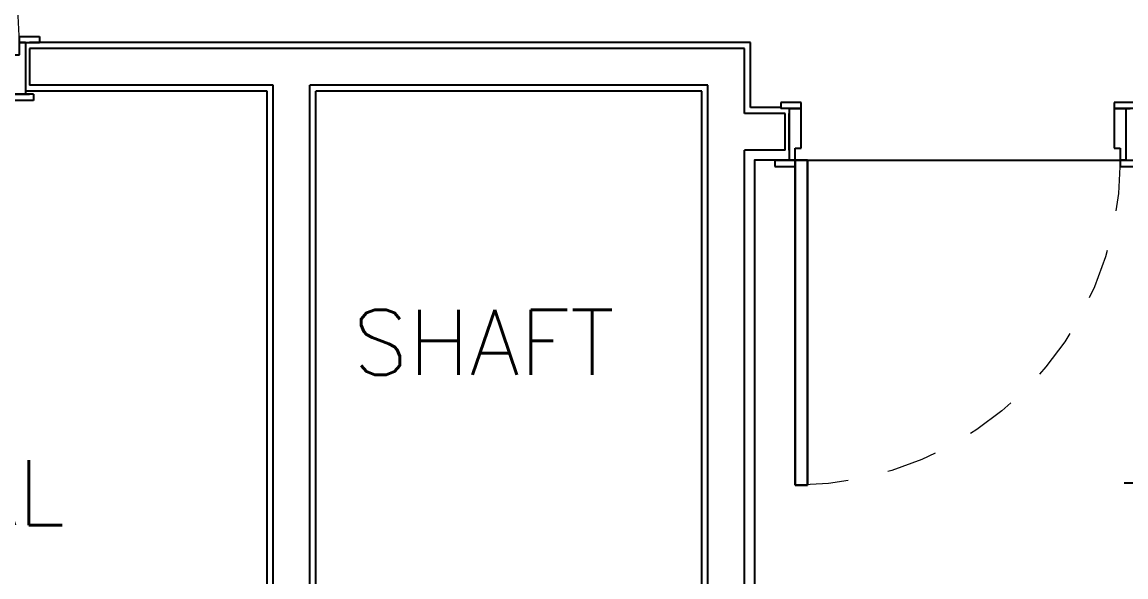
# Model space of a CAD drawing. Header units: millimetres. Extents: x 188.6 to 263.2, y 40.1 to 120.1.
# Drawn here: x 230.28 to 232.997, y 71.544 to 72.91 of the extents above; entities that cross this region are included whole.
import ezdxf

# ---------------------------------------------------------------- set-up
doc = ezdxf.new("R2010")
doc.units = ezdxf.units.MM
doc.linetypes.add('XREF-TIPO$0$HIDDEN2', pattern=[0.1875, 0.125, -0.0625])
for name, color, linetype in [('ARQ', 8, 'Continuous'), ('ARQ-TXT', 8, 'Continuous'), ('GAS-TEXTO', 7, 'Continuous'), ('INC-HID-TEXTO', 7, 'Continuous')]:
    doc.layers.add(name, color=color, linetype=linetype)
doc.styles.add('60-100', font='romans.shx', dxfattribs={"height": 0.16})
doc.styles.add('60-75', font='romans.shx', dxfattribs={"height": 0.12})
doc.dimstyles.new('SETAS75', dxfattribs={"dimtxt": 0.16, "dimasz": 0.15, "dimexe": 0.15, "dimexo": 0, "dimgap": 0.1, "dimtad": 1, "dimzin": 10, "dimdsep": 46, "dimtxsty": '60-100', "dimblk1": 'OPEN', "dimblk2": 'OPEN', "dimsah": 1, "dimcen": 0, "dimclrd": 244, "dimclre": 244, "dimclrt": 7, "dimadec": 0, "dimazin": 0, "dimtfac": 1, "dimtix": 1, "dimtmove": 2, "dimatfit": 3, "dimldrblk": 'OPEN', "dimfxl": 0.15, "dimtolj": 1, "dimtzin": 6, "dimarcsym": 0})

# ---------------------------------------------------------------- blocks, each defined once
blk = doc.blocks.new('XREF-TIPO$0$A$C0189091C')
at = {"color": 0}
for p, q in [((0.05, 0.1425), (0.05, 0.9425)), ((0.05, 0.9425), (0.08, 0.9425)), ((0.08, 0.9425), (0.05, 0.9425)), ((0.05, 0.9425), (0.05, 0.1425)), ((0.08, 0.9425), (0.08, 0.1425)), ((0.08, 0.1425), (0.08, 0.9425)), ((0, 0.1575), (0.05, 0.1575)), ((0, 0.1425), (0, 0.1575)), ((0.05, 0.1425), (0, 0.1425)), ((0, 0.1425), (0.05, 0.1425)), ((0.035, 0.015), (0.035, 0.1425)), ((0.08, 0.1425), (0.05, 0.1425)), ((0.05, 0.1425), (0.08, 0.1425)), ((0.05, 0.1425), (0.05, 0.1125)), ((0.85, 0.1575), (0.9, 0.1575)), ((0.85, 0.1425), (0.85, 0.1575)), ((0.865, 0.1425), (0.85, 0.1425)), ((0.85, 0.1125), (0.85, 0.1425)), ((0.85, 0.1425), (0.9, 0.1425)), ((0.865, 0.1425), (0.865, 0.015)), ((0.9, 0.1575), (0.9, 0.1425)), ((0.05, 0.1125), (0.065, 0.1125)), ((0.065, 0.1125), (0.065, 0.015)), ((0.835, 0.1125), (0.85, 0.1125)), ((0.835, 0.015), (0.835, 0.1125)), ((0.015, 0), (0.015, 0.015)), ((0.065, 0.015), (0.015, 0.015)), ((0.065, 0), (0.015, 0)), ((0.035, 0.015), (0.065, 0.015)), ((0.065, 0.015), (0.065, 0)), ((0.835, 0), (0.835, 0.015)), ((0.835, 0.015), (0.875, 0.015)), ((0.885, 0.015), (0.835, 0.015)), ((0.885, 0), (0.835, 0)), ((0.885, 0.015), (0.885, 0))]:
    blk.add_line(p, q, dxfattribs=at)
at = {"color": 0, "linetype": 'XREF-TIPO$0$HIDDEN2', "lineweight": 13}
blk.add_arc((0.05, 0.1425), 0.8, 360, 90, dxfattribs=at)
blk = doc.blocks.new('_OPEN')
at = {"color": 0, "linetype": 'ByBlock'}
for p, q in [((-1, 0.167), (0, 0)), ((0, 0), (-1, -0.167)), ((0, 0), (-1, 0))]:
    blk.add_line(p, q, dxfattribs=at)

msp = doc.modelspace()

# ---------------------------------------------------------------- linework, layer by layer
at = {"layer": 'ARQ'}
for p, q in [((232.0732, 72.8596), (230.2982, 72.8596)), ((232.0732, 72.8596), (230.2982, 72.8596)), ((232.0732, 72.6996), (232.0732, 72.8596)), ((232.0732, 72.6996), (232.0732, 72.8596)), ((232.0582, 72.8446), (230.2982, 72.8446)), ((230.2982, 72.8446), (230.2982, 72.7546)), ((232.0582, 72.8446), (230.2982, 72.8446)), ((230.2982, 72.8446), (230.2982, 72.7546)), ((232.0582, 72.6846), (232.0582, 72.8446)), ((232.0582, 72.6846), (232.0582, 72.8446)), ((230.8982, 72.7546), (230.2982, 72.7546)), ((230.8982, 72.7546), (230.2982, 72.7546)), ((230.8982, 70.6546), (230.8982, 72.7546)), ((230.8982, 70.6546), (230.8982, 72.7546)), ((230.9882, 70.7446), (230.9882, 72.7546)), ((231.9682, 72.7546), (230.9882, 72.7546)), ((230.9882, 70.7446), (230.9882, 72.7546)), ((231.9682, 72.7546), (230.9882, 72.7546)), ((231.9682, 70.7446), (231.9682, 72.7546)), ((231.9682, 70.7446), (231.9682, 72.7546)), ((230.8832, 72.7396), (230.2882, 72.7396)), ((230.8832, 72.7396), (230.2882, 72.7396)), ((230.8832, 70.6396), (230.8832, 72.7396)), ((230.8832, 70.6396), (230.8832, 72.7396)), ((231.0032, 70.7595), (231.0032, 72.7396)), ((231.9532, 72.7396), (231.0032, 72.7396)), ((231.0032, 70.7595), (231.0032, 72.7396)), ((231.9532, 72.7396), (231.0032, 72.7396)), ((231.9532, 70.7595), (231.9532, 72.7396)), ((231.9532, 70.7595), (231.9532, 72.7396)), ((232.1482, 72.6996), (232.0732, 72.6996)), ((232.1482, 72.6996), (232.0732, 72.6996)), ((232.1582, 72.6846), (232.0582, 72.6846)), ((232.1582, 72.6846), (232.0582, 72.6846)), ((232.1582, 72.5946), (232.1582, 72.6846)), ((232.1582, 72.5946), (232.1582, 72.6846)), ((232.1682, 72.5946), (232.1682, 72.6846)), ((232.1682, 72.5946), (232.1682, 72.6846)), ((232.0582, 70.7446), (232.0582, 72.5946)), ((232.1582, 72.5946), (232.0582, 72.5946)), ((232.0582, 70.7446), (232.0582, 72.5946)), ((232.1582, 72.5946), (232.0582, 72.5946)), ((232.1832, 72.5696), (232.9832, 72.5696)), ((232.1832, 72.5696), (232.9832, 72.5696))]:
    msp.add_line(p, q, dxfattribs=at)
msp.add_lwpolyline([(232.1701, 72.5698), (232.0832, 72.5698), (232.0832, 70.7696)], dxfattribs=at)
msp.add_lwpolyline([(232.1701, 72.5698), (232.0832, 72.5698), (232.0832, 70.7696)], dxfattribs=at)

# ---------------------------------------------------------------- block references
msp.add_blockref('XREF-TIPO$0$A$C0189091C', (229.4232, 72.7171), dxfattribs=at)
msp.add_blockref('XREF-TIPO$0$A$C0189091C', (229.4232, 72.7171), dxfattribs=at)
at = {"layer": 'ARQ', "xscale": -1, "rotation": 180}
msp.add_blockref('XREF-TIPO$0$A$C0189091C', (232.1332, 72.7121), dxfattribs=at)
msp.add_blockref('XREF-TIPO$0$A$C0189091C', (232.1332, 72.7121), dxfattribs=at)

# ---------------------------------------------------------------- texts
at = {"layer": 'ARQ-TXT', "style": '60-75'}
for s, p in [('SHAFT', (231.0937, 72.0415)), ('HALL SOCIAL', (229.0414, 71.6708))]:
    msp.add_text(s, height=0.16, dxfattribs=at).set_placement(p)

# ---------------------------------------------------------------- leaders
at = {"layer": 'GAS-TEXTO'}
msp.add_leader([(234.9914, 70.9747), (234.9914, 71.7745), (232.9928, 71.7745)], dimstyle='SETAS75', dxfattribs=at)
at = {"layer": 'INC-HID-TEXTO'}
msp.add_leader([(228.8858, 69.4345), (230.4903, 74.0126), (233.1092, 74.0126)], dimstyle='SETAS75', dxfattribs=at)

doc.saveas('drawing.dxf')
